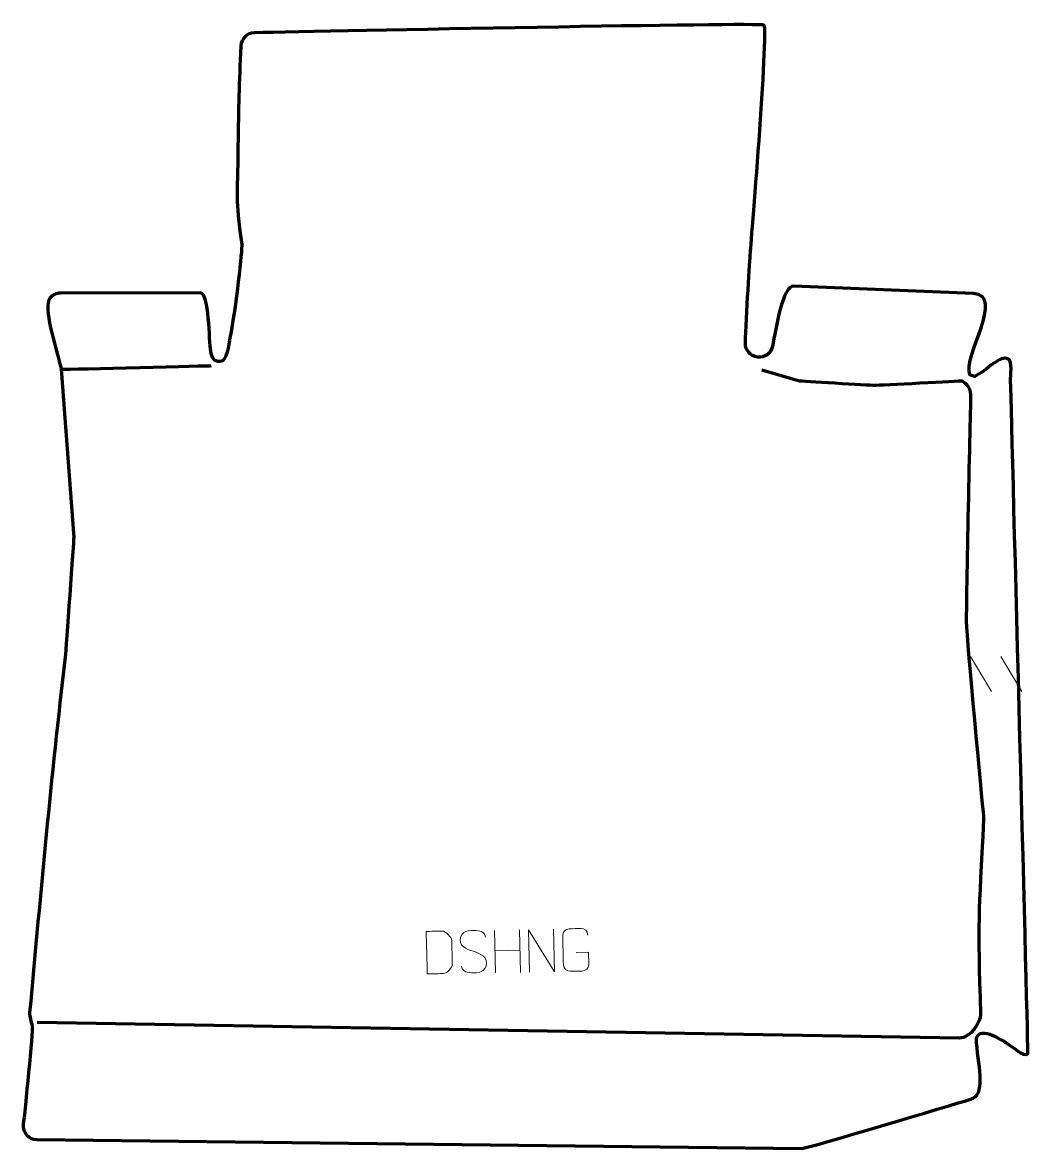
# Model space of a CAD drawing. Header units: millimetres. Extents: x 1370 to 1960, y -81 to 580.
import ezdxf

# ---------------------------------------------------------------- set-up
doc = ezdxf.new("R2010")
doc.units = ezdxf.units.MM
doc.header["$MEASUREMENT"] = 0
doc.layers.add('layer 1', color=7, linetype='Continuous')
doc.layers.add('layer 2', color=7, linetype='Continuous')

msp = doc.modelspace()

# ---------------------------------------------------------------- linework, layer by layer
at = {"layer": 'layer 1', "color": 20, "lineweight": 158}
msp.add_open_spline([(1506.2296, 573.6715), (1552.8222, 574.6324), (1802.5978, 579.7093), (1805.2846, 578.174), (1805.2846, 578.174), (1808.2478, 576.4806), (1797.2412, 443.9772), (1797.2412, 443.9772), (1797.2412, 443.9772), (1797.1189, 441.7389), (1794.755, 406.9966), (1794.4134, 391.4787), (1794.4134, 391.4787), (1794.3222, 387.3347), (1797.3747, 383.8317), (1801.4925, 383.3556), (1801.4925, 383.3556), (1805.6103, 382.8795), (1809.3823, 385.594), (1810.2388, 389.6499), (1810.2388, 389.6499), (1812.4908, 400.3145), (1815.9907, 425.3627), (1822.8549, 425.0768), (1822.8549, 425.0768), (1822.8549, 425.0768), (1927.9086, 420.6996), (1927.9086, 420.6996), (1927.9086, 420.6996), (1947.395, 419.8876), (1921.5798, 383.7196), (1926.1461, 373.0686), (1926.1461, 373.0686), (1926.1461, 373.0686), (1928.8977, 372.0103), (1928.8977, 372.0103), (1928.8977, 372.0103), (1935.8121, 375.2369), (1943.8682, 385.0646), (1948.7574, 382.203), (1948.7574, 382.203), (1951.218, 380.7629), (1949.8913, 372.5267), (1949.9622, 369.6765), (1949.9622, 369.6765), (1950.797, 336.0947), (1960.4562, -25.2172), (1960.1014, -25.5044), (1960.1014, -25.5044), (1957.6798, -27.4642), (1950.5566, -20.8081), (1947.4556, -19.0214), (1947.4556, -19.0214), (1946.2613, -18.3333), (1928.8663, -6.2963), (1929.9772, -19.0132), (1929.9772, -19.0132), (1931.3697, -34.9532), (1935.6324, -49.4012), (1926.4348, -52.1174), (1926.4348, -52.1174), (1915.8671, -55.2383), (1830.654, -80.9782), (1827.5759, -80.9426), (1827.5759, -80.9426), (1827.5759, -80.9426), (1378.5981, -75.7653), (1378.5981, -75.7653), (1378.5981, -75.7653), (1373.8852, -75.7109), (1370.2722, -71.684), (1370.7277, -66.9927), (1370.7277, -66.9927), (1371.433, -59.7288), (1376.6865, -12.0126), (1375.8851, -8.8959), (1375.8851, -8.8959), (1375.3429, -6.7873), (1374.2677, -3.5468), (1374.4558, -1.4747), (1374.4558, -1.4747), (1381.1741, 72.5294), (1386.7676, 134.1884), (1395.2663, 207.3755), (1395.2663, 207.3755), (1395.7473, 211.5179), (1400.3697, 276.925), (1400.3165, 277.5853), (1400.3165, 277.5853), (1400.3165, 277.5853), (1392.8608, 376.249), (1392.8608, 376.249), (1392.8608, 376.249), (1392.8273, 376.692), (1392.7688, 377.0674), (1392.6659, 377.4996), (1392.6659, 377.4996), (1389.5862, 390.4293), (1382.1356, 412.5895), (1386.3492, 417.9438), (1386.3492, 417.9438), (1387.9017, 419.9166), (1390.0528, 420.9944), (1392.5633, 420.9961), (1392.5633, 420.9961), (1392.5633, 420.9961), (1474.5989, 421.0529), (1474.5989, 421.0529), (1474.5989, 421.0529), (1480.0142, 421.0566), (1479.5589, 392.905), (1480.7112, 386.825), (1480.7112, 386.825), (1481.4311, 383.0261), (1482.3367, 380.7573), (1486.2028, 380.7382), (1486.2028, 380.7382), (1490.0689, 380.7191), (1491.2113, 390.9969), (1491.9702, 394.7873), (1491.9702, 394.7873), (1495.4738, 412.2851), (1499.1947, 446.959), (1498.8639, 449.4788), (1498.8639, 449.4788), (1494.972, 479.1249), (1496.2853, 474.6152), (1496.6744, 507.2654), (1496.6744, 507.2654), (1496.9502, 530.4086), (1497.2309, 543.2858), (1498.4076, 566.0856), (1498.4076, 566.0856), (1498.6242, 570.2829), (1502.0276, 573.5836), (1506.2296, 573.6715)], degree=3, knots=[0, 0, 0, 0, 0.02857143, 0.02857143, 0.02857143, 0.02857143, 0.05714286, 0.05714286, 0.05714286, 0.05714286, 0.08571429, 0.08571429, 0.08571429, 0.08571429, 0.11428571, 0.11428571, 0.11428571, 0.11428571, 0.14285714, 0.14285714, 0.14285714, 0.14285714, 0.17142857, 0.17142857, 0.17142857, 0.17142857, 0.2, 0.2, 0.2, 0.2, 0.22857143, 0.22857143, 0.22857143, 0.22857143, 0.25714286, 0.25714286, 0.25714286, 0.25714286, 0.28571429, 0.28571429, 0.28571429, 0.28571429, 0.31428571, 0.31428571, 0.31428571, 0.31428571, 0.34285714, 0.34285714, 0.34285714, 0.34285714, 0.37142857, 0.37142857, 0.37142857, 0.37142857, 0.4, 0.4, 0.4, 0.4, 0.42857143, 0.42857143, 0.42857143, 0.42857143, 0.45714286, 0.45714286, 0.45714286, 0.45714286, 0.48571429, 0.48571429, 0.48571429, 0.48571429, 0.51428571, 0.51428571, 0.51428571, 0.51428571, 0.54285714, 0.54285714, 0.54285714, 0.54285714, 0.57142857, 0.57142857, 0.57142857, 0.57142857, 0.6, 0.6, 0.6, 0.6, 0.62857143, 0.62857143, 0.62857143, 0.62857143, 0.65714286, 0.65714286, 0.65714286, 0.65714286, 0.68571429, 0.68571429, 0.68571429, 0.68571429, 0.71428571, 0.71428571, 0.71428571, 0.71428571, 0.74285714, 0.74285714, 0.74285714, 0.74285714, 0.77142857, 0.77142857, 0.77142857, 0.77142857, 0.8, 0.8, 0.8, 0.8, 0.82857143, 0.82857143, 0.82857143, 0.82857143, 0.85714286, 0.85714286, 0.85714286, 0.85714286, 0.88571429, 0.88571429, 0.88571429, 0.88571429, 0.91428571, 0.91428571, 0.91428571, 0.91428571, 0.94285714, 0.94285714, 0.94285714, 0.94285714, 1, 1, 1, 1], dxfattribs=at)
at = {"layer": 'layer 2', "color": 187, "lineweight": 158}
msp.add_open_spline([(1392.9594, 376.2445), (1398.4627, 376.2445), (1481.0128, 378.3612), (1481.0128, 378.3612)], degree=3, dxfattribs=at)
msp.add_open_spline([(1804.0159, 375.8212), (1804.0159, 375.8212), (1826.0293, 369.4712), (1826.0293, 369.4712), (1826.0293, 369.4712), (1826.0293, 369.4712), (1867.0927, 366.9312), (1870.056, 366.9312), (1870.056, 366.9312), (1873.0193, 366.9312), (1921.2793, 369.4712), (1921.2793, 369.4712), (1921.2793, 369.4712), (1922.1524, 369.2085), (1926.5803, 366.0598), (1926.4964, 361.4325), (1926.4964, 361.4325), (1926.1726, 343.5658), (1923.5191, 233.1157), (1924.053, 224.9916), (1924.053, 224.9916), (1925.4251, 204.112), (1934.1666, 112.669), (1934.16, 112.5393), (1934.16, 112.5393), (1931.1534, 53.176), (1930.5268, 54.6962), (1932.4031, -2.5243), (1932.4031, -2.5243), (1932.5302, -6.3995), (1926.0953, -16.4326), (1920.0066, -16.3287), (1920.0066, -16.3287), (1920.0066, -16.3287), (1378.777, -7.0841), (1378.777, -7.0841)], degree=3, knots=[0, 0, 0, 0, 0.1, 0.1, 0.1, 0.1, 0.2, 0.2, 0.2, 0.2, 0.3, 0.3, 0.3, 0.3, 0.4, 0.4, 0.4, 0.4, 0.5, 0.5, 0.5, 0.5, 0.6, 0.6, 0.6, 0.6, 0.7, 0.7, 0.7, 0.7, 0.8, 0.8, 0.8, 0.8, 1, 1, 1, 1], dxfattribs=at)
at = {"layer": 'layer 2', "color": 250, "lineweight": 9}
for points in [[(1926.4763, 207.7609), (1926.4763, 207.7609), (1938.8406, 187.2166), (1938.8406, 187.2166)], [(1944.2062, 207.7609), (1944.2062, 207.7609), (1956.5705, 187.2166), (1956.5705, 187.2166)], [(1647.2042, 46.8936), (1647.2042, 46.8936), (1647.7862, 22.1229), (1647.7862, 22.1229)], [(1661.8435, 47.2375), (1661.8435, 47.2375), (1662.4297, 22.2909), (1662.4297, 22.2909)], [(1647.4833, 35.0145), (1647.4833, 35.0145), (1662.1226, 35.3589), (1662.1226, 35.3589)]]:
    msp.add_open_spline(points, degree=3, dxfattribs=at)
for points, knots in [([(1607.7148, 21.4543), (1610.046, 21.5095), (1614.9954, 21.6018), (1617.3262, 21.6562), (1617.3262, 21.6562), (1619.2532, 21.5961), (1622.4876, 25.2147), (1622.429, 27.2312), (1622.429, 27.2312), (1622.2931, 32.9996), (1622.2421, 35.1688), (1622.107, 40.9365), (1622.107, 40.9365), (1622.0525, 43.0739), (1618.593, 46.6538), (1616.4415, 46.5897), (1616.4415, 46.5897), (1614.1165, 46.5351), (1609.3934, 46.4241), (1607.068, 46.3695), (1607.068, 46.3695), (1607.2034, 40.6242), (1607.5802, 27.2), (1607.7148, 21.4543)], [0, 0, 0, 0, 0.14285714, 0.14285714, 0.14285714, 0.14285714, 0.28571429, 0.28571429, 0.28571429, 0.28571429, 0.42857143, 0.42857143, 0.42857143, 0.42857143, 0.57142857, 0.57142857, 0.57142857, 0.57142857, 0.71428571, 0.71428571, 0.71428571, 0.71428571, 1, 1, 1, 1]), ([(1634.8086, 34.7169), (1630.5269, 36.0871), (1625.5779, 37.7671), (1627.4528, 43.333), (1627.4528, 43.333), (1628.8587, 47.5071), (1634.08, 47.2411), (1637.6967, 46.7248), (1637.6967, 46.7248), (1640.5677, 46.315), (1641.4607, 45.1224), (1641.8202, 43.0462)], [0, 0, 0, 0, 0.25, 0.25, 0.25, 0.25, 0.5, 0.5, 0.5, 0.5, 1, 1, 1, 1]), ([(1667.7792, 22.4165), (1667.7792, 22.4165), (1667.1931, 47.3632), (1667.1931, 47.3632), (1667.1931, 47.3632), (1667.1931, 47.3632), (1682.4299, 22.7608), (1682.4299, 22.7608), (1682.4299, 22.7608), (1682.4299, 22.7608), (1681.8438, 47.7074), (1681.8438, 47.7074)], [0, 0, 0, 0, 0.25, 0.25, 0.25, 0.25, 0.5, 0.5, 0.5, 0.5, 1, 1, 1, 1]), ([(1695.0958, 34.0471), (1695.0958, 34.0471), (1702.262, 34.2155), (1702.262, 34.2155), (1702.262, 34.2155), (1702.262, 34.2155), (1702.4303, 27.0494), (1702.4303, 27.0494), (1702.4303, 27.0494), (1702.3452, 24.7233), (1700.7032, 23.2048), (1698.5563, 23.1435), (1698.5563, 23.1435), (1696.2251, 23.0891), (1693.8937, 23.0343), (1691.5629, 22.9792), (1691.5629, 22.9792), (1689.641, 22.8286), (1687.6251, 24.6663), (1687.5889, 26.6833), (1687.5889, 26.6833), (1687.4538, 32.4518), (1687.3183, 38.2199), (1687.1823, 43.9876), (1687.1823, 43.9876), (1687.1363, 46.1252), (1688.8423, 47.8849), (1690.9942, 47.9221), (1690.9942, 47.9221), (1693.3193, 47.9768), (1695.6448, 48.0314), (1697.9703, 48.086), (1697.9703, 48.086), (1699.9156, 48.1671), (1701.9415, 46.7228), (1702.0253, 44.2864)], [0, 0, 0, 0, 0.1, 0.1, 0.1, 0.1, 0.2, 0.2, 0.2, 0.2, 0.3, 0.3, 0.3, 0.3, 0.4, 0.4, 0.4, 0.4, 0.5, 0.5, 0.5, 0.5, 0.6, 0.6, 0.6, 0.6, 0.7, 0.7, 0.7, 0.7, 0.8, 0.8, 0.8, 0.8, 1, 1, 1, 1]), ([(1634.8086, 34.7168), (1638.8647, 33.165), (1643.9372, 31.3953), (1642.2296, 25.9934), (1642.2296, 25.9934), (1640.8704, 21.6939), (1635.955, 21.8352), (1632.2168, 22.3022), (1632.2168, 22.3022), (1629.4579, 22.6473), (1628.2089, 23.8318), (1627.7814, 25.9345)], [0, 0, 0, 0, 0.25, 0.25, 0.25, 0.25, 0.5, 0.5, 0.5, 0.5, 1, 1, 1, 1])]:
    msp.add_open_spline(points, degree=3, knots=knots, dxfattribs=at)

doc.saveas('drawing.dxf')
